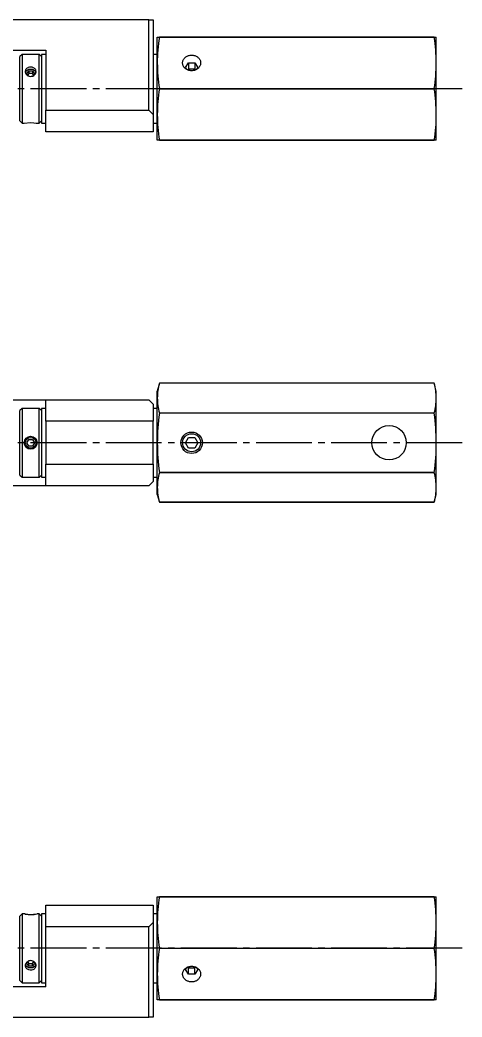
# Model space of a CAD drawing. Extents: x 30 to 634, y 77 to 328.
# Drawn here: x 228.8 to 331.8, y 92.5 to 324.5 of the extents above; entities that cross this region are included whole.
import ezdxf

# ---------------------------------------------------------------- set-up
doc = ezdxf.new("R2010")
doc.units = 0
doc.linetypes.add('CENTER', pattern=[17.5, 13, -1.5, 1.5, -1.5])
doc.layers.get('0').update_dxf_attribs({"linetype": 'CONTINUOUS'})
doc.layers.add('CENTER', color=1, linetype='CENTER')

msp = doc.modelspace()

# ---------------------------------------------------------------- linework, layer by layer
at = {"color": 7, "linetype": 'CONTINUOUS'}
for p, q in [((258.77, 324.54), (199.77, 324.54)), ((258.77, 303.54), (258.77, 324.54)), ((258.77, 324.54), (259.77, 324.54)), ((259.77, 324.54), (259.77, 302.54)), ((260.77, 320.54), (261.26, 320.54)), ((260.77, 314.54), (260.77, 320.54)), ((261.26, 320.53), (261.26, 320.54)), ((261.26, 320.54), (325.27, 320.54)), ((325.27, 320.53), (261.26, 320.53)), ((325.27, 320.53), (325.27, 320.54)), ((325.27, 320.54), (325.77, 320.54)), ((325.77, 314.54), (325.77, 320.54)), ((224.77, 317.54), (234.77, 317.54)), ((229.27, 316.54), (228.77, 316.04)), ((228.77, 301.04), (228.77, 316.04)), ((229.27, 316.54), (229.27, 300.54)), ((233.27, 316.54), (229.27, 316.54)), ((233.27, 300.54), (233.27, 316.54)), ((233.77, 316.04), (233.27, 316.54)), ((233.77, 316.54), (233.77, 308.54)), ((234.77, 316.54), (233.77, 316.54)), ((234.77, 317.54), (234.77, 303.54)), ((260.77, 316.54), (259.77, 316.54)), ((266.95, 315.45), (267.05, 315.59)), ((267.05, 315.59), (267.16, 315.71)), ((267.16, 315.71), (267.28, 315.83)), ((267.28, 315.83), (267.42, 315.94)), ((267.42, 315.94), (267.56, 316.03)), ((267.56, 316.03), (267.72, 316.12)), ((267.72, 316.12), (267.88, 316.19)), ((267.88, 316.19), (268.05, 316.25)), ((268.05, 316.25), (268.23, 316.3)), ((268.23, 316.3), (268.4, 316.33)), ((268.4, 316.33), (268.59, 316.35)), ((268.59, 316.35), (268.77, 316.36)), ((268.77, 316.36), (268.95, 316.35)), ((268.95, 316.35), (269.13, 316.33)), ((269.13, 316.33), (269.31, 316.3)), ((269.31, 316.3), (269.49, 316.25)), ((269.49, 316.25), (269.66, 316.19)), ((269.66, 316.19), (269.82, 316.12)), ((269.82, 316.12), (269.97, 316.03)), ((269.97, 316.03), (270.12, 315.94)), ((270.12, 315.94), (270.25, 315.83)), ((270.25, 315.83), (270.38, 315.71)), ((270.38, 315.71), (270.49, 315.59)), ((270.49, 315.59), (270.59, 315.45)), ((230.34, 313.25), (230.24, 313.14)), ((230.45, 313.33), (230.34, 313.25)), ((230.58, 313.41), (230.45, 313.33)), ((230.72, 313.47), (230.58, 313.41)), ((232.08, 313.34), (231.95, 313.42)), ((232.19, 313.25), (232.08, 313.34)), ((232.29, 313.15), (232.19, 313.25)), ((260.77, 302.54), (260.77, 314.54)), ((266.67, 314.54), (266.68, 314.7)), ((266.68, 314.4), (266.67, 314.54)), ((266.68, 314.7), (266.7, 314.86)), ((266.7, 314.26), (266.68, 314.4)), ((266.7, 314.86), (266.74, 315.01)), ((266.73, 314.12), (266.7, 314.26)), ((266.77, 313.98), (266.73, 314.12)), ((266.74, 315.01), (266.8, 315.16)), ((266.83, 313.85), (266.77, 313.98)), ((266.8, 315.16), (266.87, 315.31)), ((266.9, 313.72), (266.83, 313.85)), ((266.87, 315.31), (266.95, 315.45)), ((266.98, 313.59), (266.9, 313.72)), ((267.07, 313.47), (266.98, 313.59)), ((267.17, 313.36), (267.07, 313.47)), ((267.28, 313.26), (267.17, 313.36)), ((267.41, 313.16), (267.28, 313.26)), ((267.33, 313.49), (268.05, 314.58)), ((267.7, 312.98), (267.33, 313.49)), ((268.05, 314.58), (269.49, 314.58)), ((268.05, 314.58), (268.05, 313.12)), ((269.49, 314.58), (270.21, 313.49)), ((269.49, 314.58), (269.49, 313.12)), ((270.21, 313.49), (269.84, 312.98)), ((270.25, 313.26), (270.13, 313.16)), ((270.37, 313.36), (270.25, 313.26)), ((270.47, 313.47), (270.37, 313.36)), ((270.56, 313.59), (270.47, 313.47)), ((270.64, 313.72), (270.56, 313.59)), ((270.59, 315.45), (270.67, 315.31)), ((270.71, 313.85), (270.64, 313.72)), ((270.67, 315.31), (270.74, 315.16)), ((270.77, 313.98), (270.71, 313.85)), ((270.74, 315.16), (270.8, 315.01)), ((270.81, 314.12), (270.77, 313.98)), ((270.8, 315.01), (270.84, 314.86)), ((270.84, 314.26), (270.81, 314.12)), ((270.84, 314.86), (270.86, 314.7)), ((270.86, 314.4), (270.84, 314.26)), ((270.86, 314.7), (270.87, 314.54)), ((270.87, 314.54), (270.86, 314.4)), ((325.77, 302.54), (325.77, 314.54)), ((230.03, 312.65), (230.02, 312.54)), ((230.02, 312.54), (230.03, 312.42)), ((230.05, 312.78), (230.03, 312.65)), ((230.03, 312.42), (230.05, 312.29)), ((230.1, 312.91), (230.05, 312.78)), ((230.05, 312.29), (230.08, 312.38)), ((230.05, 312.29), (230.1, 312.16)), ((230.08, 312.38), (230.12, 312.46)), ((230.16, 313.03), (230.1, 312.91)), ((230.1, 312.16), (230.16, 312.03)), ((230.12, 312.46), (230.16, 312.54)), ((230.24, 313.14), (230.16, 313.03)), ((230.16, 312.54), (230.21, 312.62)), ((230.16, 312.03), (230.24, 311.91)), ((230.21, 312.62), (230.27, 312.7)), ((230.27, 312.7), (230.34, 312.77)), ((230.34, 312.77), (230.41, 312.83)), ((230.4, 312.04), (230.84, 312.69)), ((230.75, 311.52), (230.4, 312.04)), ((230.41, 312.83), (230.49, 312.89)), ((230.49, 312.89), (230.58, 312.94)), ((230.58, 312.94), (230.67, 312.99)), ((230.84, 312.09), (230.6, 311.74)), ((230.67, 312.99), (230.76, 313.03)), ((230.76, 313.03), (230.86, 313.06)), ((230.84, 312.69), (231.7, 312.69)), ((230.84, 312.69), (230.84, 312.09)), ((231.7, 312.09), (230.84, 312.09)), ((230.86, 313.06), (230.96, 313.09)), ((230.96, 313.09), (231.06, 313.11)), ((231.06, 313.11), (231.16, 313.12)), ((231.16, 313.12), (231.27, 313.12)), ((231.27, 313.12), (231.37, 313.12)), ((231.37, 313.12), (231.48, 313.11)), ((231.48, 313.11), (231.58, 313.09)), ((231.58, 313.09), (231.68, 313.06)), ((231.68, 313.06), (231.78, 313.03)), ((231.7, 312.69), (232.14, 312.04)), ((231.7, 312.69), (231.7, 312.09)), ((231.94, 311.74), (231.7, 312.09)), ((231.78, 313.03), (231.87, 312.99)), ((232.14, 312.04), (231.78, 311.51)), ((231.87, 312.99), (231.96, 312.94)), ((231.96, 312.94), (232.05, 312.89)), ((232.05, 312.89), (232.12, 312.83)), ((232.12, 312.83), (232.2, 312.77)), ((232.2, 312.77), (232.26, 312.7)), ((232.2, 311.8), (232.3, 311.91)), ((232.26, 312.7), (232.32, 312.62)), ((232.37, 313.04), (232.29, 313.15)), ((232.3, 311.91), (232.38, 312.04)), ((232.32, 312.62), (232.38, 312.54)), ((232.44, 312.92), (232.37, 313.04)), ((232.38, 312.54), (232.42, 312.46)), ((232.38, 312.04), (232.45, 312.17)), ((232.42, 312.46), (232.46, 312.38)), ((232.48, 312.8), (232.44, 312.92)), ((232.45, 312.17), (232.49, 312.3)), ((232.46, 312.38), (232.49, 312.29)), ((232.51, 312.67), (232.48, 312.8)), ((232.49, 312.3), (232.51, 312.44)), ((232.52, 312.54), (232.51, 312.67)), ((232.51, 312.44), (232.52, 312.54)), ((267.53, 313.07), (267.41, 313.16)), ((267.67, 312.99), (267.53, 313.07)), ((267.82, 312.92), (267.67, 312.99)), ((267.97, 312.86), (267.82, 312.92)), ((268.05, 313.12), (267.89, 312.89)), ((268.12, 312.81), (267.97, 312.86)), ((269.49, 313.12), (268.05, 313.12)), ((268.28, 312.77), (268.12, 312.81)), ((268.44, 312.75), (268.28, 312.77)), ((268.6, 312.73), (268.44, 312.75)), ((268.77, 312.72), (268.6, 312.73)), ((268.93, 312.73), (268.77, 312.72)), ((269.1, 312.75), (268.93, 312.73)), ((269.26, 312.77), (269.1, 312.75)), ((269.42, 312.81), (269.26, 312.77)), ((269.57, 312.86), (269.42, 312.81)), ((269.65, 312.89), (269.49, 313.12)), ((269.72, 312.92), (269.57, 312.86)), ((269.87, 312.99), (269.72, 312.92)), ((270, 313.07), (269.87, 312.99)), ((270.13, 313.16), (270, 313.07)), ((233.77, 308.54), (233.77, 300.54)), ((261.26, 308.53), (261.26, 308.55)), ((261.26, 308.55), (325.27, 308.55)), ((325.27, 308.53), (261.26, 308.53)), ((325.27, 308.53), (325.27, 308.55)), ((234.77, 303.54), (258.77, 303.54)), ((234.77, 298.54), (234.77, 303.54)), ((259.77, 302.54), (258.77, 303.54)), ((259.77, 302.54), (259.77, 298.54)), ((260.77, 296.54), (260.77, 302.54)), ((325.77, 296.54), (325.77, 302.54)), ((228.77, 301.04), (229.27, 300.54)), ((229.27, 300.54), (229.77, 300.54)), ((232.52, 300.54), (233.27, 300.54)), ((233.27, 300.54), (233.77, 301.04)), ((233.77, 300.54), (234.77, 300.54)), ((259.77, 300.54), (260.77, 300.54)), ((259.77, 298.54), (234.77, 298.54)), ((261.26, 296.54), (260.77, 296.54)), ((261.26, 296.55), (325.27, 296.55)), ((261.26, 296.54), (261.26, 296.55)), ((325.27, 296.54), (261.26, 296.54)), ((325.27, 296.54), (325.27, 296.55)), ((325.77, 296.54), (325.27, 296.54)), ((261.26, 240.01), (260.77, 238.16)), ((325.27, 240.01), (261.26, 240.01)), ((325.77, 238.16), (325.27, 240.01)), ((260.77, 236.56), (260.77, 238.16)), ((325.77, 236.56), (325.77, 238.16)), ((224.77, 236.16), (234.77, 236.16)), ((234.77, 236.16), (258.77, 236.16)), ((234.77, 231.16), (234.77, 236.16)), ((259.77, 235.16), (258.77, 236.16)), ((259.77, 235.16), (259.77, 231.16)), ((260.77, 226.16), (260.77, 236.56)), ((325.77, 226.16), (325.77, 236.56)), ((229.27, 234.16), (228.77, 233.66)), ((228.77, 226.16), (228.77, 233.66)), ((229.27, 234.16), (229.27, 226.16)), ((233.27, 234.16), (229.27, 234.16)), ((233.27, 218.16), (233.27, 234.16)), ((233.77, 233.66), (233.27, 234.16)), ((233.77, 234.16), (233.77, 218.16)), ((234.77, 234.16), (233.77, 234.16)), ((260.77, 234.16), (259.77, 234.16)), ((261.26, 233.08), (261.26, 233.1)), ((261.26, 233.1), (325.27, 233.1)), ((325.27, 233.08), (261.26, 233.08)), ((325.27, 233.08), (325.27, 233.1)), ((259.77, 231.16), (234.77, 231.16)), ((234.77, 231.16), (234.77, 221.16)), ((259.77, 221.16), (259.77, 231.16)), ((267.33, 226.16), (268.05, 227.41)), ((268.05, 227.41), (269.49, 227.41)), ((269.49, 227.41), (270.21, 226.16)), ((228.77, 218.66), (228.77, 226.16)), ((229.27, 226.16), (229.27, 218.16)), ((230.4, 226.16), (230.84, 226.91)), ((230.84, 225.41), (230.4, 226.16)), ((230.84, 226.91), (231.7, 226.91)), ((231.7, 225.41), (230.84, 225.41)), ((231.7, 226.91), (232.14, 226.16)), ((232.14, 226.16), (231.7, 225.41)), ((260.77, 215.77), (260.77, 226.16)), ((268.05, 224.91), (267.33, 226.16)), ((270.21, 226.16), (269.49, 224.91)), ((325.77, 215.77), (325.77, 226.16)), ((269.49, 224.91), (268.05, 224.91)), ((234.77, 221.16), (259.77, 221.16)), ((234.77, 216.16), (234.77, 221.16)), ((259.77, 221.16), (259.77, 217.16)), ((228.77, 218.66), (229.27, 218.16)), ((229.27, 218.16), (233.27, 218.16)), ((233.27, 218.16), (233.77, 218.66)), ((233.77, 218.16), (234.77, 218.16)), ((259.77, 218.16), (260.77, 218.16)), ((261.26, 219.23), (261.26, 219.25)), ((261.26, 219.25), (325.27, 219.25)), ((325.27, 219.23), (261.26, 219.23)), ((325.27, 219.23), (325.27, 219.25)), ((234.77, 216.16), (224.77, 216.16)), ((258.77, 216.16), (234.77, 216.16)), ((258.77, 216.16), (259.77, 217.16)), ((260.77, 214.16), (260.77, 215.77)), ((325.77, 214.16), (325.77, 215.77)), ((260.77, 214.16), (261.26, 212.31)), ((325.27, 212.31), (325.77, 214.16)), ((261.26, 212.31), (325.27, 212.31)), ((325.27, 212.31), (261.26, 212.31)), ((234.77, 113.54), (234.77, 118.54)), ((234.77, 118.54), (259.77, 118.54)), ((259.77, 118.54), (259.77, 114.54)), ((260.77, 120.54), (261.26, 120.54)), ((260.77, 114.54), (260.77, 120.54)), ((261.26, 120.53), (261.26, 120.54)), ((261.26, 120.54), (325.27, 120.54)), ((325.27, 120.53), (261.26, 120.53)), ((325.27, 120.53), (325.27, 120.54)), ((325.27, 120.54), (325.77, 120.54)), ((325.77, 114.54), (325.77, 120.54)), ((229.27, 116.54), (228.77, 116.04)), ((228.77, 101.04), (228.77, 116.04)), ((229.27, 116.54), (229.27, 100.54)), ((230.02, 116.54), (229.27, 116.54)), ((233.27, 116.54), (232.77, 116.54)), ((233.27, 100.54), (233.27, 116.54)), ((233.77, 116.04), (233.27, 116.54)), ((233.77, 116.54), (233.77, 100.54)), ((234.77, 116.54), (233.77, 116.54)), ((260.77, 116.54), (259.77, 116.54)), ((258.77, 113.54), (259.77, 114.54)), ((259.77, 114.54), (259.77, 92.54)), ((260.77, 102.54), (260.77, 114.54)), ((325.77, 102.54), (325.77, 114.54)), ((258.77, 113.54), (234.77, 113.54)), ((234.77, 99.54), (234.77, 113.54)), ((258.77, 92.54), (258.77, 113.54)), ((261.26, 108.53), (261.26, 108.55)), ((261.26, 108.55), (325.27, 108.55)), ((325.27, 108.53), (261.26, 108.53)), ((325.27, 108.53), (325.27, 108.55)), ((230.03, 104.7), (230.02, 104.56)), ((230.02, 104.56), (230.02, 104.54)), ((230.02, 104.54), (230.03, 104.42)), ((230.06, 104.83), (230.03, 104.7)), ((230.03, 104.42), (230.05, 104.29)), ((230.08, 104.71), (230.05, 104.79)), ((230.12, 104.97), (230.06, 104.83)), ((230.12, 104.62), (230.08, 104.71)), ((230.19, 105.1), (230.12, 104.97)), ((230.16, 104.54), (230.12, 104.62)), ((230.21, 104.46), (230.16, 104.54)), ((230.27, 105.22), (230.19, 105.1)), ((230.27, 104.39), (230.21, 104.46)), ((230.38, 105.33), (230.27, 105.22)), ((230.49, 105.42), (230.38, 105.33)), ((230.4, 105.04), (230.75, 105.57)), ((230.84, 104.39), (230.4, 105.04)), ((230.6, 105.34), (230.84, 104.99)), ((230.84, 104.39), (230.84, 104.99)), ((230.84, 104.99), (231.7, 104.99)), ((231.7, 104.99), (231.94, 105.34)), ((232.14, 105.04), (231.7, 104.39)), ((231.7, 104.39), (231.7, 104.99)), ((231.78, 105.57), (232.14, 105.04)), ((232.29, 105.18), (232.19, 105.3)), ((232.32, 104.46), (232.26, 104.39)), ((232.37, 105.06), (232.29, 105.18)), ((232.38, 104.54), (232.32, 104.46)), ((232.44, 104.94), (232.37, 105.06)), ((232.42, 104.62), (232.38, 104.54)), ((232.46, 104.71), (232.42, 104.62)), ((232.48, 104.8), (232.44, 104.94)), ((232.49, 104.79), (232.46, 104.71)), ((232.51, 104.67), (232.48, 104.8)), ((232.5, 104.35), (232.52, 104.49)), ((232.52, 104.54), (232.51, 104.67)), ((232.52, 104.49), (232.52, 104.54)), ((230.05, 104.29), (230.1, 104.17)), ((230.1, 104.17), (230.16, 104.05)), ((230.16, 104.05), (230.24, 103.94)), ((230.24, 103.94), (230.34, 103.84)), ((230.34, 104.32), (230.27, 104.39)), ((230.41, 104.25), (230.34, 104.32)), ((230.34, 103.84), (230.45, 103.75)), ((230.49, 104.19), (230.41, 104.25)), ((230.58, 104.14), (230.49, 104.19)), ((230.67, 104.09), (230.58, 104.14)), ((230.76, 104.05), (230.67, 104.09)), ((230.86, 104.02), (230.76, 104.05)), ((231.7, 104.39), (230.84, 104.39)), ((230.96, 103.99), (230.86, 104.02)), ((231.06, 103.97), (230.96, 103.99)), ((231.16, 103.96), (231.06, 103.97)), ((231.27, 103.96), (231.16, 103.96)), ((231.37, 103.96), (231.27, 103.96)), ((231.48, 103.97), (231.37, 103.96)), ((231.58, 103.99), (231.48, 103.97)), ((231.68, 104.02), (231.58, 103.99)), ((231.78, 104.05), (231.68, 104.02)), ((231.87, 104.09), (231.78, 104.05)), ((231.96, 104.14), (231.87, 104.09)), ((231.88, 103.63), (232.01, 103.7)), ((232.05, 104.19), (231.96, 104.14)), ((232.01, 103.7), (232.13, 103.78)), ((232.12, 104.25), (232.05, 104.19)), ((232.2, 104.32), (232.12, 104.25)), ((232.13, 103.78), (232.24, 103.88)), ((232.26, 104.39), (232.2, 104.32)), ((232.24, 103.88), (232.33, 103.98)), ((232.33, 103.98), (232.4, 104.1)), ((232.4, 104.1), (232.46, 104.22)), ((232.46, 104.22), (232.5, 104.35)), ((260.77, 96.54), (260.77, 102.54)), ((266.67, 102.54), (266.68, 102.7)), ((266.68, 102.4), (266.67, 102.54)), ((266.68, 102.7), (266.7, 102.86)), ((266.7, 102.26), (266.68, 102.4)), ((266.7, 102.86), (266.74, 103.01)), ((266.73, 102.12), (266.7, 102.26)), ((266.77, 101.98), (266.73, 102.12)), ((266.74, 103.01), (266.8, 103.16)), ((266.8, 103.16), (266.87, 103.31)), ((266.87, 103.31), (266.95, 103.45)), ((266.95, 103.45), (267.05, 103.59)), ((267.05, 103.59), (267.16, 103.71)), ((267.16, 103.71), (267.28, 103.83)), ((267.28, 103.83), (267.42, 103.94)), ((267.33, 103.59), (267.7, 104.11)), ((268.05, 102.51), (267.33, 103.59)), ((267.42, 103.94), (267.56, 104.03)), ((267.56, 104.03), (267.72, 104.12)), ((267.72, 104.12), (267.88, 104.19)), ((267.88, 104.19), (268.05, 104.25)), ((267.89, 104.19), (268.05, 103.96)), ((268.05, 104.25), (268.23, 104.3)), ((268.05, 102.51), (268.05, 103.96)), ((268.05, 103.96), (269.49, 103.96)), ((269.49, 102.51), (268.05, 102.51)), ((268.23, 104.3), (268.4, 104.33)), ((268.4, 104.33), (268.59, 104.35)), ((268.59, 104.35), (268.77, 104.36)), ((268.77, 104.36), (268.95, 104.35)), ((268.95, 104.35), (269.13, 104.33)), ((269.13, 104.33), (269.31, 104.3)), ((269.31, 104.3), (269.49, 104.25)), ((269.49, 104.25), (269.66, 104.19)), ((269.49, 103.96), (269.65, 104.19)), ((269.49, 102.51), (269.49, 103.96)), ((270.21, 103.59), (269.49, 102.51)), ((269.66, 104.19), (269.82, 104.12)), ((269.82, 104.12), (269.97, 104.03)), ((269.84, 104.11), (270.21, 103.59)), ((269.97, 104.03), (270.12, 103.94)), ((270.12, 103.94), (270.25, 103.83)), ((270.25, 103.83), (270.38, 103.71)), ((270.38, 103.71), (270.49, 103.59)), ((270.49, 103.59), (270.59, 103.45)), ((270.59, 103.45), (270.67, 103.31)), ((270.67, 103.31), (270.74, 103.16)), ((270.74, 103.16), (270.8, 103.01)), ((270.81, 102.12), (270.77, 101.98)), ((270.8, 103.01), (270.84, 102.86)), ((270.84, 102.26), (270.81, 102.12)), ((270.84, 102.86), (270.86, 102.7)), ((270.86, 102.4), (270.84, 102.26)), ((270.86, 102.7), (270.87, 102.54)), ((270.87, 102.54), (270.86, 102.4)), ((325.77, 96.54), (325.77, 102.54)), ((228.77, 101.04), (229.27, 100.54)), ((229.27, 100.54), (233.27, 100.54)), ((233.27, 100.54), (233.77, 101.04)), ((233.77, 100.54), (234.77, 100.54)), ((259.77, 100.54), (260.77, 100.54)), ((266.83, 101.85), (266.77, 101.98)), ((266.9, 101.72), (266.83, 101.85)), ((266.98, 101.59), (266.9, 101.72)), ((267.07, 101.47), (266.98, 101.59)), ((267.17, 101.36), (267.07, 101.47)), ((267.28, 101.26), (267.17, 101.36)), ((267.41, 101.16), (267.28, 101.26)), ((267.53, 101.07), (267.41, 101.16)), ((267.67, 100.99), (267.53, 101.07)), ((267.82, 100.92), (267.67, 100.99)), ((267.97, 100.86), (267.82, 100.92)), ((268.12, 100.81), (267.97, 100.86)), ((268.28, 100.77), (268.12, 100.81)), ((268.44, 100.75), (268.28, 100.77)), ((268.6, 100.73), (268.44, 100.75)), ((268.77, 100.72), (268.6, 100.73)), ((268.93, 100.73), (268.77, 100.72)), ((269.1, 100.75), (268.93, 100.73)), ((269.26, 100.77), (269.1, 100.75)), ((269.42, 100.81), (269.26, 100.77)), ((269.57, 100.86), (269.42, 100.81)), ((269.72, 100.92), (269.57, 100.86)), ((269.87, 100.99), (269.72, 100.92)), ((270, 101.07), (269.87, 100.99)), ((270.13, 101.16), (270, 101.07)), ((270.25, 101.26), (270.13, 101.16)), ((270.37, 101.36), (270.25, 101.26)), ((270.47, 101.47), (270.37, 101.36)), ((270.56, 101.59), (270.47, 101.47)), ((270.64, 101.72), (270.56, 101.59)), ((270.71, 101.85), (270.64, 101.72)), ((270.77, 101.98), (270.71, 101.85)), ((234.77, 99.54), (224.77, 99.54)), ((261.26, 96.54), (260.77, 96.54)), ((261.26, 96.55), (325.27, 96.55)), ((261.26, 96.54), (261.26, 96.55)), ((325.27, 96.54), (261.26, 96.54)), ((325.27, 96.54), (325.27, 96.55)), ((325.77, 96.54), (325.27, 96.54)), ((199.77, 92.54), (258.77, 92.54)), ((259.77, 92.54), (258.77, 92.54))]:
    msp.add_line(p, q, dxfattribs=at)
at = {"color": 3, "linetype": 'CONTINUOUS'}
for p, q in [((229.77, 300.54), (231.27, 300.68)), ((231.27, 300.68), (232.77, 300.54)), ((230.01, 116.5), (229.77, 116.54))]:
    msp.add_line(p, q, dxfattribs=at)
at = {"color": 7, "linetype": 'CONTINUOUS'}
for centre, radius in [((314.77, 226.16), 4), ((231.27, 226.16), 1.25), ((268.77, 226.16), 2.1)]:
    msp.add_circle(centre, radius, dxfattribs=at)
at = {"color": 3, "linetype": 'CONTINUOUS'}
for centre, radius in [((231.27, 226.16), 1.5), ((268.77, 226.16), 2.5)]:
    msp.add_circle(centre, radius, dxfattribs=at)
at = {"color": 7, "linetype": 'CONTINUOUS'}
for centre, radius, start, end in [((299.17, 314.38), 38.41, 170.7812, 179.7555), ((287.01, 314.35), 38.76, 0.2858, 9.1775), ((231.27, 312.04), 1.53, 89.8727, 111.0509), ((231.28, 312.09), 1.49, 63.2087, 90.365), ((299.53, 314.74), 38.76, 180.2858, 189.1775), ((287, 314.74), 38.77, 350.8238, 359.713), ((231.27, 312.72), 1.31, 218.3279, 315.4435), ((299.16, 302.38), 38.39, 170.7799, 179.7569), ((287.01, 302.35), 38.76, 0.2858, 9.1775), ((299.53, 302.74), 38.76, 180.2856, 189.1777), ((287.36, 302.71), 38.41, 350.7812, 359.7555), ((274, 236.42), 13.23, 164.254, 179.429), ((312.55, 236.42), 13.22, 0.5679, 15.7492), ((273.99, 236.69), 13.22, 180.5679, 195.7492), ((312.54, 236.69), 13.23, 344.254, 359.429), ((312.32, 225.94), 51.55, 172.0439, 179.756), ((274.24, 225.94), 51.53, 0.2426, 7.9574), ((311.35, 226.31), 50.58, 180.17, 188.0301), ((275.18, 226.31), 50.59, 351.9705, 359.8294), ((274, 215.64), 13.23, 164.254, 179.429), ((312.55, 215.64), 13.22, 0.5679, 15.7492), ((273.99, 215.9), 13.22, 180.5679, 195.7492), ((312.54, 215.9), 13.23, 344.254, 359.429), ((299.54, 114.35), 38.77, 170.8239, 179.7128), ((287.01, 114.35), 38.76, 0.2858, 9.1775), ((231.27, 124.44), 8, 261.0113, 278.9887), ((299.53, 114.74), 38.76, 180.2858, 189.1775), ((287, 114.74), 38.77, 350.8239, 359.7128), ((299.54, 102.35), 38.77, 170.8239, 179.7128), ((287.01, 102.35), 38.76, 0.2858, 9.1775), ((231.27, 104.36), 1.31, 89.9387, 126.1264), ((231.27, 104.37), 1.3, 45.2455, 90.1617), ((231.27, 105.02), 1.51, 237.21, 293.5357), ((299.53, 102.74), 38.76, 180.2858, 189.1775), ((287, 102.74), 38.77, 350.8239, 359.7128)]:
    msp.add_arc(centre, radius, start, end, dxfattribs=at)
at = {"color": 3, "linetype": 'CONTINUOUS'}
msp.add_arc((231.27, 124.38), 7.98, 260.929, 280.8157, dxfattribs=at)
at = {"layer": 'CENTER', "color": 1, "linetype": 'CENTER'}
for p, q in [((331.77, 308.54), (181.77, 308.54)), ((331.77, 226.16), (178.77, 226.16)), ((331.77, 108.54), (181.77, 108.54))]:
    msp.add_line(p, q, dxfattribs=at)

doc.saveas('drawing.dxf')
